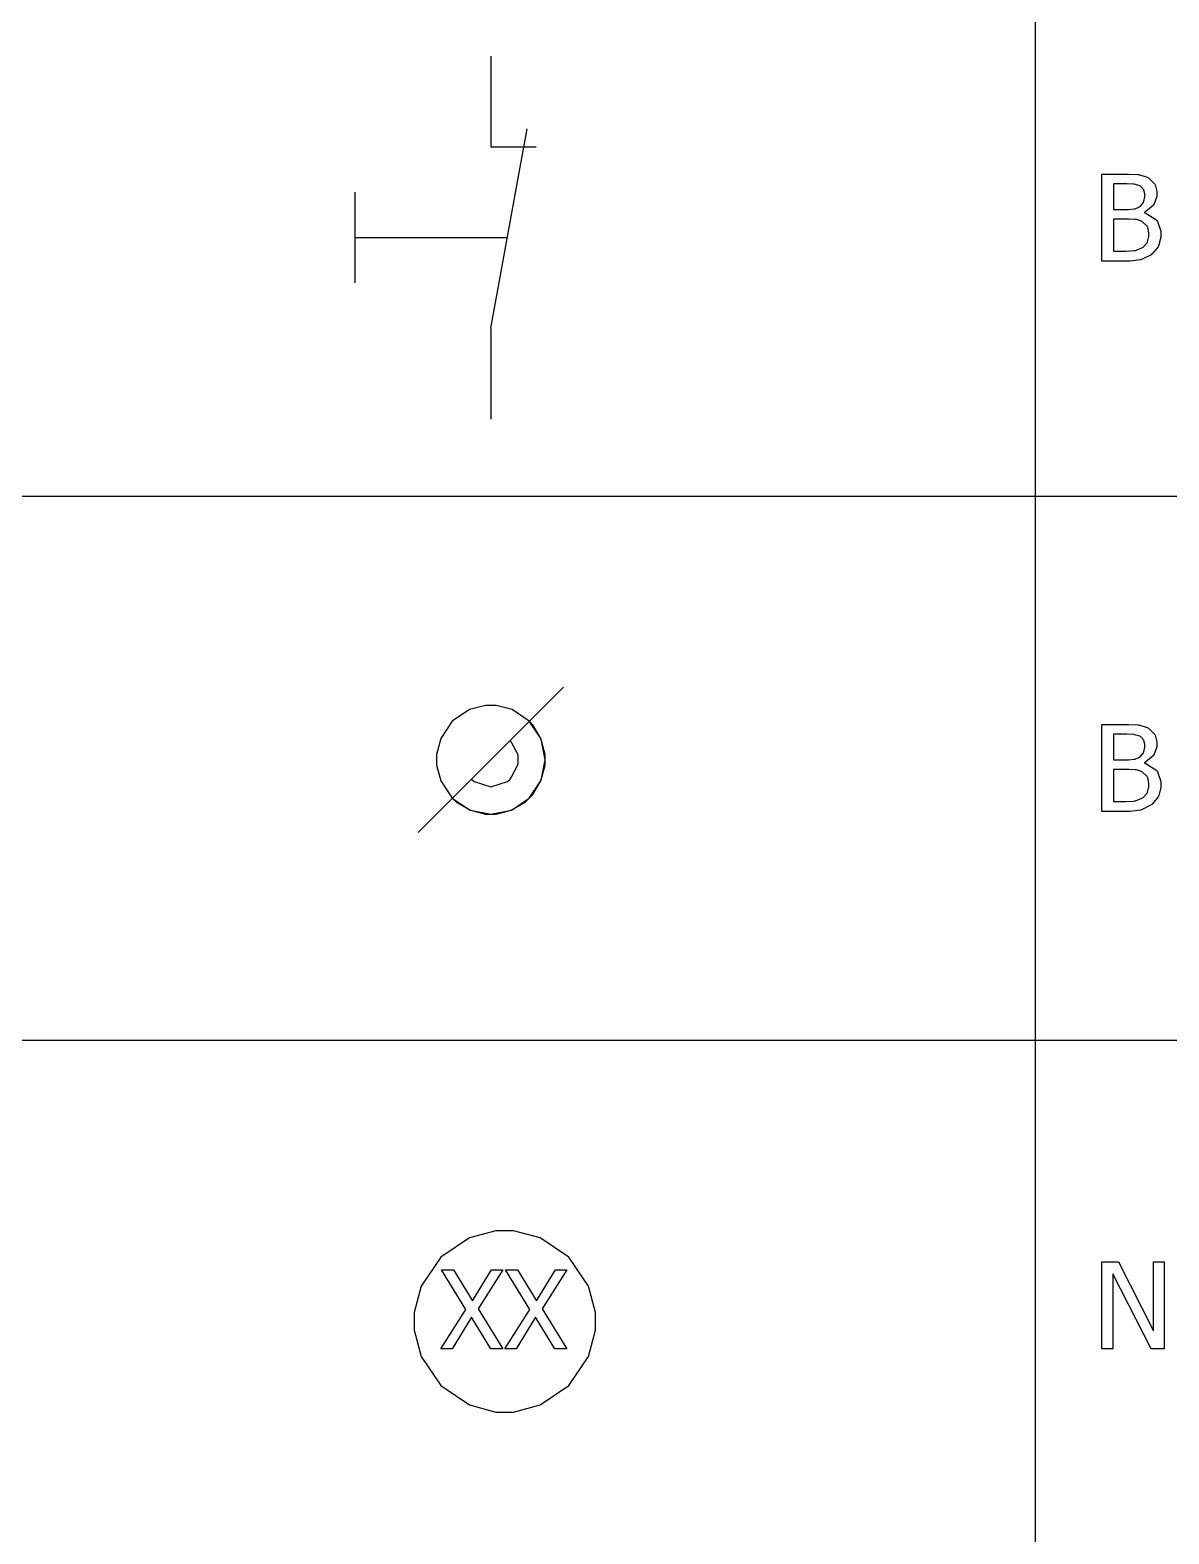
# Model space of a CAD drawing. Header units: millimetres. Extents: x 1974 to 2099, y 1386 to 1555.
# Drawn here: x 2084.135 to 2086.345, y 1481.519 to 1484.437 of the extents above; entities that cross this region are included whole.
import ezdxf

# ---------------------------------------------------------------- set-up
doc = ezdxf.new("R2010")
doc.units = ezdxf.units.MM
doc.layers.add('TEXTO', color=4, linetype='Continuous')

msp = doc.modelspace()

# ---------------------------------------------------------------- linework, layer by layer
at = {"layer": 'TEXTO', "color": 0}
for p, q in [((2086.0852, 1489.868), (2086.0852, 1472.9723)), ((2085.0292, 1484.3863), (2085.0292, 1484.2103)), ((2085.0292, 1483.8583), (2085.0996, 1484.2455)), ((2085.0292, 1484.2103), (2085.1172, 1484.2103)), ((2086.2148, 1483.9887), (2086.2148, 1484.1576)), ((2086.2148, 1484.1576), (2086.2597, 1484.1576)), ((2086.2597, 1484.1576), (2086.2664, 1484.1576)), ((2086.2664, 1484.1576), (2086.2852, 1484.1566)), ((2086.2852, 1484.1566), (2086.2868, 1484.1564)), ((2086.2868, 1484.1564), (2086.2882, 1484.1563)), ((2086.2882, 1484.1563), (2086.3026, 1484.1516)), ((2086.3026, 1484.1516), (2086.304, 1484.1508)), ((2086.304, 1484.1508), (2086.3055, 1484.15)), ((2086.3055, 1484.15), (2086.3165, 1484.1394)), ((2084.7652, 1484.1223), (2084.7652, 1483.9463)), ((2086.2589, 1484.1384), (2086.2374, 1484.1384)), ((2086.2374, 1484.1384), (2086.2374, 1484.089)), ((2086.2632, 1484.1384), (2086.2589, 1484.1384)), ((2086.2762, 1484.1379), (2086.2632, 1484.1384)), ((2086.2774, 1484.1378), (2086.2762, 1484.1379)), ((2086.2784, 1484.1377), (2086.2774, 1484.1378)), ((2086.2885, 1484.1346), (2086.2784, 1484.1377)), ((2086.2895, 1484.134), (2086.2885, 1484.1346)), ((2086.2902, 1484.1337), (2086.2895, 1484.134)), ((2086.2957, 1484.1277), (2086.2902, 1484.1337)), ((2086.2961, 1484.1269), (2086.2957, 1484.1277)), ((2086.2964, 1484.1263), (2086.2961, 1484.1269)), ((2086.2963, 1484.1041), (2086.2981, 1484.1133)), ((2086.2981, 1484.1191), (2086.2964, 1484.1263)), ((2086.2981, 1484.1163), (2086.2981, 1484.1191)), ((2086.2981, 1484.1133), (2086.2981, 1484.1163)), ((2086.2981, 1484.1163), (2086.2981, 1484.1163)), ((2086.3215, 1484.1142), (2086.3161, 1484.0998)), ((2086.3165, 1484.1394), (2086.3173, 1484.1381)), ((2086.3173, 1484.1381), (2086.318, 1484.1368)), ((2086.318, 1484.1368), (2086.3215, 1484.1238)), ((2086.3215, 1484.1238), (2086.3215, 1484.1194)), ((2086.3215, 1484.1194), (2086.3215, 1484.1142)), ((2086.2374, 1484.089), (2086.2629, 1484.089)), ((2086.2629, 1484.089), (2086.2668, 1484.089)), ((2086.2668, 1484.089), (2086.2776, 1484.0899)), ((2086.2776, 1484.0899), (2086.2784, 1484.0901)), ((2086.2784, 1484.0901), (2086.2792, 1484.0903)), ((2086.2792, 1484.0903), (2086.2878, 1484.094)), ((2086.2878, 1484.094), (2086.2887, 1484.0945)), ((2086.2887, 1484.0945), (2086.2895, 1484.0951)), ((2086.2895, 1484.0951), (2086.2956, 1484.1023)), ((2086.2956, 1484.1023), (2086.2959, 1484.1032)), ((2086.2959, 1484.1032), (2086.2963, 1484.1041)), ((2086.2997, 1484.0843), (2086.2978, 1484.0835)), ((2086.2978, 1484.0835), (2086.2978, 1484.0825)), ((2086.2978, 1484.0825), (2086.3002, 1484.0818)), ((2086.3141, 1484.0967), (2086.2997, 1484.0843)), ((2086.3002, 1484.0818), (2086.3197, 1484.0694)), ((2086.3152, 1484.0982), (2086.3141, 1484.0967)), ((2086.3161, 1484.0998), (2086.3152, 1484.0982)), ((2086.2629, 1484.0703), (2086.2374, 1484.0703)), ((2086.2374, 1484.0703), (2086.2374, 1484.0079)), ((2086.2671, 1484.0703), (2086.2629, 1484.0703)), ((2086.2797, 1484.0697), (2086.2671, 1484.0703)), ((2086.2807, 1484.0695), (2086.2797, 1484.0697)), ((2086.2817, 1484.0694), (2086.2807, 1484.0695)), ((2086.2914, 1484.0663), (2086.2817, 1484.0694)), ((2086.2924, 1484.0658), (2086.2914, 1484.0663)), ((2086.2938, 1484.0652), (2086.2924, 1484.0658)), ((2086.3028, 1484.0564), (2086.2938, 1484.0652)), ((2086.3033, 1484.0554), (2086.3028, 1484.0564)), ((2086.3038, 1484.0543), (2086.3033, 1484.0554)), ((2086.3061, 1484.0436), (2086.3038, 1484.0543)), ((2086.3197, 1484.0694), (2086.3212, 1484.0676)), ((2086.3212, 1484.0676), (2086.3225, 1484.0658)), ((2086.3225, 1484.0658), (2086.3294, 1484.0469)), ((2084.7652, 1484.0343), (2085.0612, 1484.0343)), ((2086.2948, 1484.0159), (2086.3026, 1484.0242)), ((2086.3026, 1484.0242), (2086.3031, 1484.0251)), ((2086.3031, 1484.0251), (2086.3036, 1484.026)), ((2086.3036, 1484.026), (2086.3061, 1484.0362)), ((2086.3061, 1484.0396), (2086.3061, 1484.0436)), ((2086.3061, 1484.0362), (2086.3061, 1484.0396)), ((2086.3061, 1484.0396), (2086.3061, 1484.0396)), ((2086.3294, 1484.035), (2086.3254, 1484.02)), ((2086.3294, 1484.0469), (2086.3294, 1484.0406)), ((2086.3294, 1484.0406), (2086.3294, 1484.035)), ((2086.3294, 1484.0406), (2086.3294, 1484.0406)), ((2086.2374, 1484.0079), (2086.2556, 1484.0079)), ((2086.2556, 1484.0079), (2086.2614, 1484.0079)), ((2086.2614, 1484.0079), (2086.2774, 1484.0091)), ((2086.2774, 1484.0091), (2086.2788, 1484.0093)), ((2086.2788, 1484.0093), (2086.2802, 1484.0095)), ((2086.2802, 1484.0095), (2086.2926, 1484.0144)), ((2086.2926, 1484.0144), (2086.2938, 1484.015)), ((2086.3102, 1484.0012), (2086.2932, 1483.9924)), ((2086.2938, 1484.015), (2086.2948, 1484.0159)), ((2086.3119, 1484.0025), (2086.3102, 1484.0012)), ((2086.3131, 1484.0036), (2086.3119, 1484.0025)), ((2086.3238, 1484.0167), (2086.3131, 1484.0036)), ((2086.3247, 1484.0183), (2086.3238, 1484.0167)), ((2086.3254, 1484.02), (2086.3247, 1484.0183)), ((2086.2633, 1483.9887), (2086.2148, 1483.9887)), ((2086.2697, 1483.9887), (2086.2633, 1483.9887)), ((2086.2895, 1483.9913), (2086.2697, 1483.9887)), ((2086.2914, 1483.9918), (2086.2895, 1483.9913)), ((2086.2932, 1483.9924), (2086.2914, 1483.9918)), ((2085.0292, 1483.8583), (2085.0292, 1483.6823)), ((2098.7779, 1483.5322), (2069.8934, 1483.5322)), ((2085.17, 1483.1619), (2084.8884, 1482.8802)), ((2084.988, 1483.1183), (2084.9545, 1483.0958)), ((2085.0189, 1483.1266), (2084.988, 1483.1183)), ((2085.0292, 1483.1266), (2085.0189, 1483.1266)), ((2085.0394, 1483.1266), (2085.0292, 1483.1266)), ((2085.0703, 1483.1183), (2085.0394, 1483.1266)), ((2085.1039, 1483.0958), (2085.0703, 1483.1183)), ((2084.9545, 1483.0958), (2084.9319, 1483.0622)), ((2085.1265, 1483.0622), (2085.1039, 1483.0958)), ((2085.111, 1483.0885), (2085.1039, 1483.0957)), ((2086.2148, 1482.9207), (2086.2148, 1483.0897)), ((2086.2148, 1483.0897), (2086.2597, 1483.0897)), ((2086.2597, 1483.0897), (2086.2664, 1483.0897)), ((2086.2664, 1483.0897), (2086.2852, 1483.0887)), ((2084.9319, 1483.0622), (2084.9236, 1483.0313)), ((2085.1271, 1483.0608), (2085.111, 1483.0885)), ((2085.1348, 1483.0313), (2085.1265, 1483.0622)), ((2085.1347, 1483.0211), (2085.1271, 1483.0608)), ((2086.2589, 1483.0704), (2086.2374, 1483.0704)), ((2086.2374, 1483.0704), (2086.2374, 1483.021)), ((2086.2632, 1483.0704), (2086.2589, 1483.0704)), ((2086.2762, 1483.07), (2086.2632, 1483.0704)), ((2086.2774, 1483.0698), (2086.2762, 1483.07)), ((2086.2784, 1483.0697), (2086.2774, 1483.0698)), ((2086.2885, 1483.0667), (2086.2784, 1483.0697)), ((2086.2852, 1483.0887), (2086.2868, 1483.0884)), ((2086.2868, 1483.0884), (2086.2882, 1483.0882)), ((2086.2882, 1483.0882), (2086.3026, 1483.0836)), ((2086.2895, 1483.066), (2086.2885, 1483.0667)), ((2086.2902, 1483.0657), (2086.2895, 1483.066)), ((2086.2957, 1483.0597), (2086.2902, 1483.0657)), ((2086.2961, 1483.0589), (2086.2957, 1483.0597)), ((2086.3026, 1483.0836), (2086.304, 1483.0829)), ((2086.304, 1483.0829), (2086.3055, 1483.0821)), ((2086.3055, 1483.0821), (2086.3165, 1483.0714)), ((2086.3165, 1483.0714), (2086.3173, 1483.0701)), ((2086.3173, 1483.0701), (2086.318, 1483.0688)), ((2086.318, 1483.0688), (2086.3215, 1483.0559)), ((2084.9236, 1483.0313), (2084.9236, 1483.021)), ((2085.0689, 1483.0559), (2085.0665, 1483.0583)), ((2085.082, 1483.0303), (2085.0689, 1483.0559)), ((2085.1348, 1483.021), (2085.1348, 1483.0313)), ((2086.2895, 1483.0272), (2086.2956, 1483.0342)), ((2086.2956, 1483.0342), (2086.2959, 1483.0351)), ((2086.2959, 1483.0351), (2086.2963, 1483.0361)), ((2086.2964, 1483.0582), (2086.2961, 1483.0589)), ((2086.2963, 1483.0361), (2086.2981, 1483.0453)), ((2086.2981, 1483.051), (2086.2964, 1483.0582)), ((2086.2981, 1483.0484), (2086.2981, 1483.051)), ((2086.2981, 1483.0453), (2086.2981, 1483.0484)), ((2086.2981, 1483.0484), (2086.2981, 1483.0484)), ((2086.3161, 1483.0318), (2086.3152, 1483.0302)), ((2086.3215, 1483.0462), (2086.3161, 1483.0318)), ((2086.3215, 1483.0559), (2086.3215, 1483.0515)), ((2086.3215, 1483.0515), (2086.3215, 1483.0462)), ((2084.9236, 1483.021), (2084.9236, 1483.0108)), ((2084.9236, 1483.0108), (2084.9319, 1482.9799)), ((2085.0689, 1482.9863), (2085.082, 1483.0123)), ((2085.082, 1483.021), (2085.082, 1483.0303)), ((2085.082, 1483.0123), (2085.082, 1483.021)), ((2085.1265, 1482.9799), (2085.1348, 1483.0108)), ((2085.1271, 1482.9813), (2085.1347, 1483.0211)), ((2085.1348, 1483.0108), (2085.1348, 1483.021)), ((2085.1348, 1483.021), (2085.1348, 1483.021)), ((2086.2374, 1483.021), (2086.2629, 1483.021)), ((2086.2629, 1483.0023), (2086.2374, 1483.0023)), ((2086.2374, 1483.0023), (2086.2374, 1482.9399)), ((2086.2629, 1483.021), (2086.2668, 1483.021)), ((2086.2671, 1483.0023), (2086.2629, 1483.0023)), ((2086.2668, 1483.021), (2086.2776, 1483.022)), ((2086.2797, 1483.0017), (2086.2671, 1483.0023)), ((2086.2776, 1483.022), (2086.2784, 1483.022)), ((2086.2784, 1483.022), (2086.2792, 1483.0223)), ((2086.2792, 1483.0223), (2086.2878, 1483.026)), ((2086.2807, 1483.0015), (2086.2797, 1483.0017)), ((2086.2817, 1483.0013), (2086.2807, 1483.0015)), ((2086.2914, 1482.9984), (2086.2817, 1483.0013)), ((2086.2878, 1483.026), (2086.2887, 1483.0266)), ((2086.2887, 1483.0266), (2086.2895, 1483.0272)), ((2086.2997, 1483.0164), (2086.2978, 1483.0154)), ((2086.2978, 1483.0154), (2086.2978, 1483.0146)), ((2086.2978, 1483.0146), (2086.3002, 1483.0139)), ((2086.3141, 1483.0287), (2086.2997, 1483.0164)), ((2086.3002, 1483.0139), (2086.3197, 1483.0015)), ((2086.3152, 1483.0302), (2086.3141, 1483.0287)), ((2086.3197, 1483.0015), (2086.3212, 1482.9997)), ((2084.9319, 1482.9799), (2084.9545, 1482.9464)), ((2084.9919, 1482.9837), (2084.9971, 1482.9786)), ((2084.9971, 1482.9786), (2085.0292, 1482.9683)), ((2085.0292, 1482.9683), (2085.0613, 1482.9786)), ((2085.0613, 1482.9786), (2085.0665, 1482.9837)), ((2085.0665, 1482.9837), (2085.0689, 1482.9863)), ((2085.1039, 1482.9464), (2085.1265, 1482.9799)), ((2085.111, 1482.9536), (2085.1271, 1482.9813)), ((2086.2924, 1482.9979), (2086.2914, 1482.9984)), ((2086.2938, 1482.9972), (2086.2924, 1482.9979)), ((2086.3028, 1482.9885), (2086.2938, 1482.9972)), ((2086.3033, 1482.9874), (2086.3028, 1482.9885)), ((2086.3038, 1482.9864), (2086.3033, 1482.9874)), ((2086.3061, 1482.9756), (2086.3038, 1482.9864)), ((2086.3061, 1482.9717), (2086.3061, 1482.9756)), ((2086.3212, 1482.9997), (2086.3225, 1482.9979)), ((2086.3225, 1482.9979), (2086.3294, 1482.979)), ((2086.3294, 1482.979), (2086.3294, 1482.9726)), ((2086.3294, 1482.9726), (2086.3294, 1482.9671)), ((2086.3294, 1482.9726), (2086.3294, 1482.9726)), ((2084.9545, 1482.9464), (2084.9617, 1482.9392)), ((2084.9545, 1482.9464), (2084.988, 1482.9238)), ((2085.0703, 1482.9238), (2085.1039, 1482.9464)), ((2085.0966, 1482.9392), (2085.1039, 1482.9464)), ((2085.1039, 1482.9464), (2085.111, 1482.9536)), ((2086.2802, 1482.9415), (2086.2926, 1482.9464)), ((2086.2926, 1482.9464), (2086.2938, 1482.9471)), ((2086.2938, 1482.9471), (2086.2948, 1482.9478)), ((2086.2948, 1482.9478), (2086.3026, 1482.9561)), ((2086.3026, 1482.9561), (2086.3031, 1482.9571)), ((2086.3031, 1482.9571), (2086.3036, 1482.958)), ((2086.3036, 1482.958), (2086.3061, 1482.9683)), ((2086.3061, 1482.9683), (2086.3061, 1482.9717)), ((2086.3061, 1482.9717), (2086.3061, 1482.9717)), ((2086.3238, 1482.9488), (2086.3131, 1482.9355)), ((2086.3247, 1482.9503), (2086.3238, 1482.9488)), ((2086.3254, 1482.952), (2086.3247, 1482.9503)), ((2086.3294, 1482.9671), (2086.3254, 1482.952)), ((2084.9617, 1482.9392), (2084.9895, 1482.9232)), ((2084.988, 1482.9238), (2085.0189, 1482.9154)), ((2084.9895, 1482.9232), (2085.0292, 1482.9155)), ((2085.0189, 1482.9154), (2085.0292, 1482.9154)), ((2085.0292, 1482.9155), (2085.0689, 1482.9232)), ((2085.0292, 1482.9154), (2085.0394, 1482.9154)), ((2085.0394, 1482.9154), (2085.0703, 1482.9238)), ((2085.0689, 1482.9232), (2085.0966, 1482.9392)), ((2086.2633, 1482.9207), (2086.2148, 1482.9207)), ((2086.2374, 1482.9399), (2086.2556, 1482.9399)), ((2086.2556, 1482.9399), (2086.2614, 1482.9399)), ((2086.2614, 1482.9399), (2086.2774, 1482.941)), ((2086.2697, 1482.9207), (2086.2633, 1482.9207)), ((2086.2895, 1482.9233), (2086.2697, 1482.9207)), ((2086.2774, 1482.941), (2086.2788, 1482.9412)), ((2086.2788, 1482.9412), (2086.2802, 1482.9415)), ((2086.2914, 1482.9238), (2086.2895, 1482.9233)), ((2086.2932, 1482.9245), (2086.2914, 1482.9238)), ((2086.3102, 1482.9333), (2086.2932, 1482.9245)), ((2086.3119, 1482.9345), (2086.3102, 1482.9333)), ((2086.3131, 1482.9355), (2086.3119, 1482.9345)), ((2098.7779, 1482.4762), (2069.8934, 1482.4762)), ((2085.0392, 1482.1072), (2084.9878, 1482.0934)), ((2085.0564, 1482.1072), (2085.0392, 1482.1072)), ((2085.0735, 1482.1072), (2085.0564, 1482.1072)), ((2085.1249, 1482.0934), (2085.0735, 1482.1072)), ((2084.9878, 1482.0934), (2084.9319, 1482.0557)), ((2085.1808, 1482.0557), (2085.1249, 1482.0934)), ((2084.9319, 1482.0557), (2084.8942, 1481.9998)), ((2085.2185, 1481.9998), (2085.1808, 1482.0557)), ((2086.2148, 1481.8777), (2086.2148, 1482.0466)), ((2086.2148, 1482.0466), (2086.2468, 1482.0466)), ((2086.2468, 1482.0466), (2086.3147, 1481.9129)), ((2086.3147, 1481.9129), (2086.3147, 1482.0466)), ((2086.3147, 1482.0466), (2086.3356, 1482.0466)), ((2086.3356, 1482.0466), (2086.3356, 1481.8777)), ((2086.3356, 1482.0466), (2086.3356, 1482.0466)), ((2084.9807, 1481.9545), (2084.9333, 1482.0312)), ((2084.9333, 1482.0312), (2084.9566, 1482.0312)), ((2084.9566, 1482.0312), (2084.9934, 1481.9709)), ((2084.9934, 1481.9709), (2085.0305, 1482.0312)), ((2085.0527, 1482.0312), (2085.0047, 1481.9556)), ((2085.0305, 1482.0312), (2085.0527, 1482.0312)), ((2085.1048, 1481.9545), (2085.0575, 1482.0312)), ((2085.0575, 1482.0312), (2085.0808, 1482.0312)), ((2085.0808, 1482.0312), (2085.1175, 1481.9709)), ((2085.1175, 1481.9709), (2085.1547, 1482.0312)), ((2085.1769, 1482.0312), (2085.1289, 1481.9556)), ((2085.1547, 1482.0312), (2085.1769, 1482.0312)), ((2086.3105, 1481.8777), (2086.2358, 1482.0233)), ((2086.2358, 1482.0233), (2086.2358, 1481.8777)), ((2084.8942, 1481.9998), (2084.8804, 1481.9484)), ((2085.2324, 1481.9484), (2085.2185, 1481.9998)), ((2084.9319, 1481.8777), (2084.9807, 1481.9545)), ((2085.0047, 1481.9556), (2085.0528, 1481.8777)), ((2085.0047, 1481.9556), (2085.0047, 1481.9556)), ((2085.0561, 1481.8777), (2085.1048, 1481.9545)), ((2085.1289, 1481.9556), (2085.177, 1481.8777)), ((2085.1289, 1481.9556), (2085.1289, 1481.9556)), ((2084.8804, 1481.9484), (2084.8804, 1481.9312)), ((2084.8804, 1481.9312), (2084.8804, 1481.9142)), ((2084.992, 1481.9391), (2084.954, 1481.8777)), ((2085.0294, 1481.8777), (2084.992, 1481.9391)), ((2085.1162, 1481.9391), (2085.0782, 1481.8777)), ((2085.1536, 1481.8777), (2085.1162, 1481.9391)), ((2085.2324, 1481.9312), (2085.2324, 1481.9484)), ((2085.2324, 1481.9142), (2085.2324, 1481.9312)), ((2085.2324, 1481.9312), (2085.2324, 1481.9312)), ((2084.8804, 1481.9142), (2084.8942, 1481.8627)), ((2085.2185, 1481.8627), (2085.2324, 1481.9142)), ((2084.954, 1481.8777), (2084.9319, 1481.8777)), ((2085.0528, 1481.8777), (2085.0294, 1481.8777)), ((2085.0782, 1481.8777), (2085.0561, 1481.8777)), ((2085.177, 1481.8777), (2085.1536, 1481.8777)), ((2086.2358, 1481.8777), (2086.2148, 1481.8777)), ((2086.3356, 1481.8777), (2086.3105, 1481.8777)), ((2084.8942, 1481.8627), (2084.9319, 1481.8069)), ((2085.1808, 1481.8069), (2085.2185, 1481.8627)), ((2084.9319, 1481.8069), (2084.9878, 1481.7691)), ((2085.1249, 1481.7691), (2085.1808, 1481.8069)), ((2084.9878, 1481.7691), (2085.0392, 1481.7552)), ((2085.0392, 1481.7552), (2085.0564, 1481.7552)), ((2085.0564, 1481.7552), (2085.0735, 1481.7552)), ((2085.0735, 1481.7552), (2085.1249, 1481.7691))]:
    msp.add_line(p, q, dxfattribs=at)

doc.saveas('drawing.dxf')
